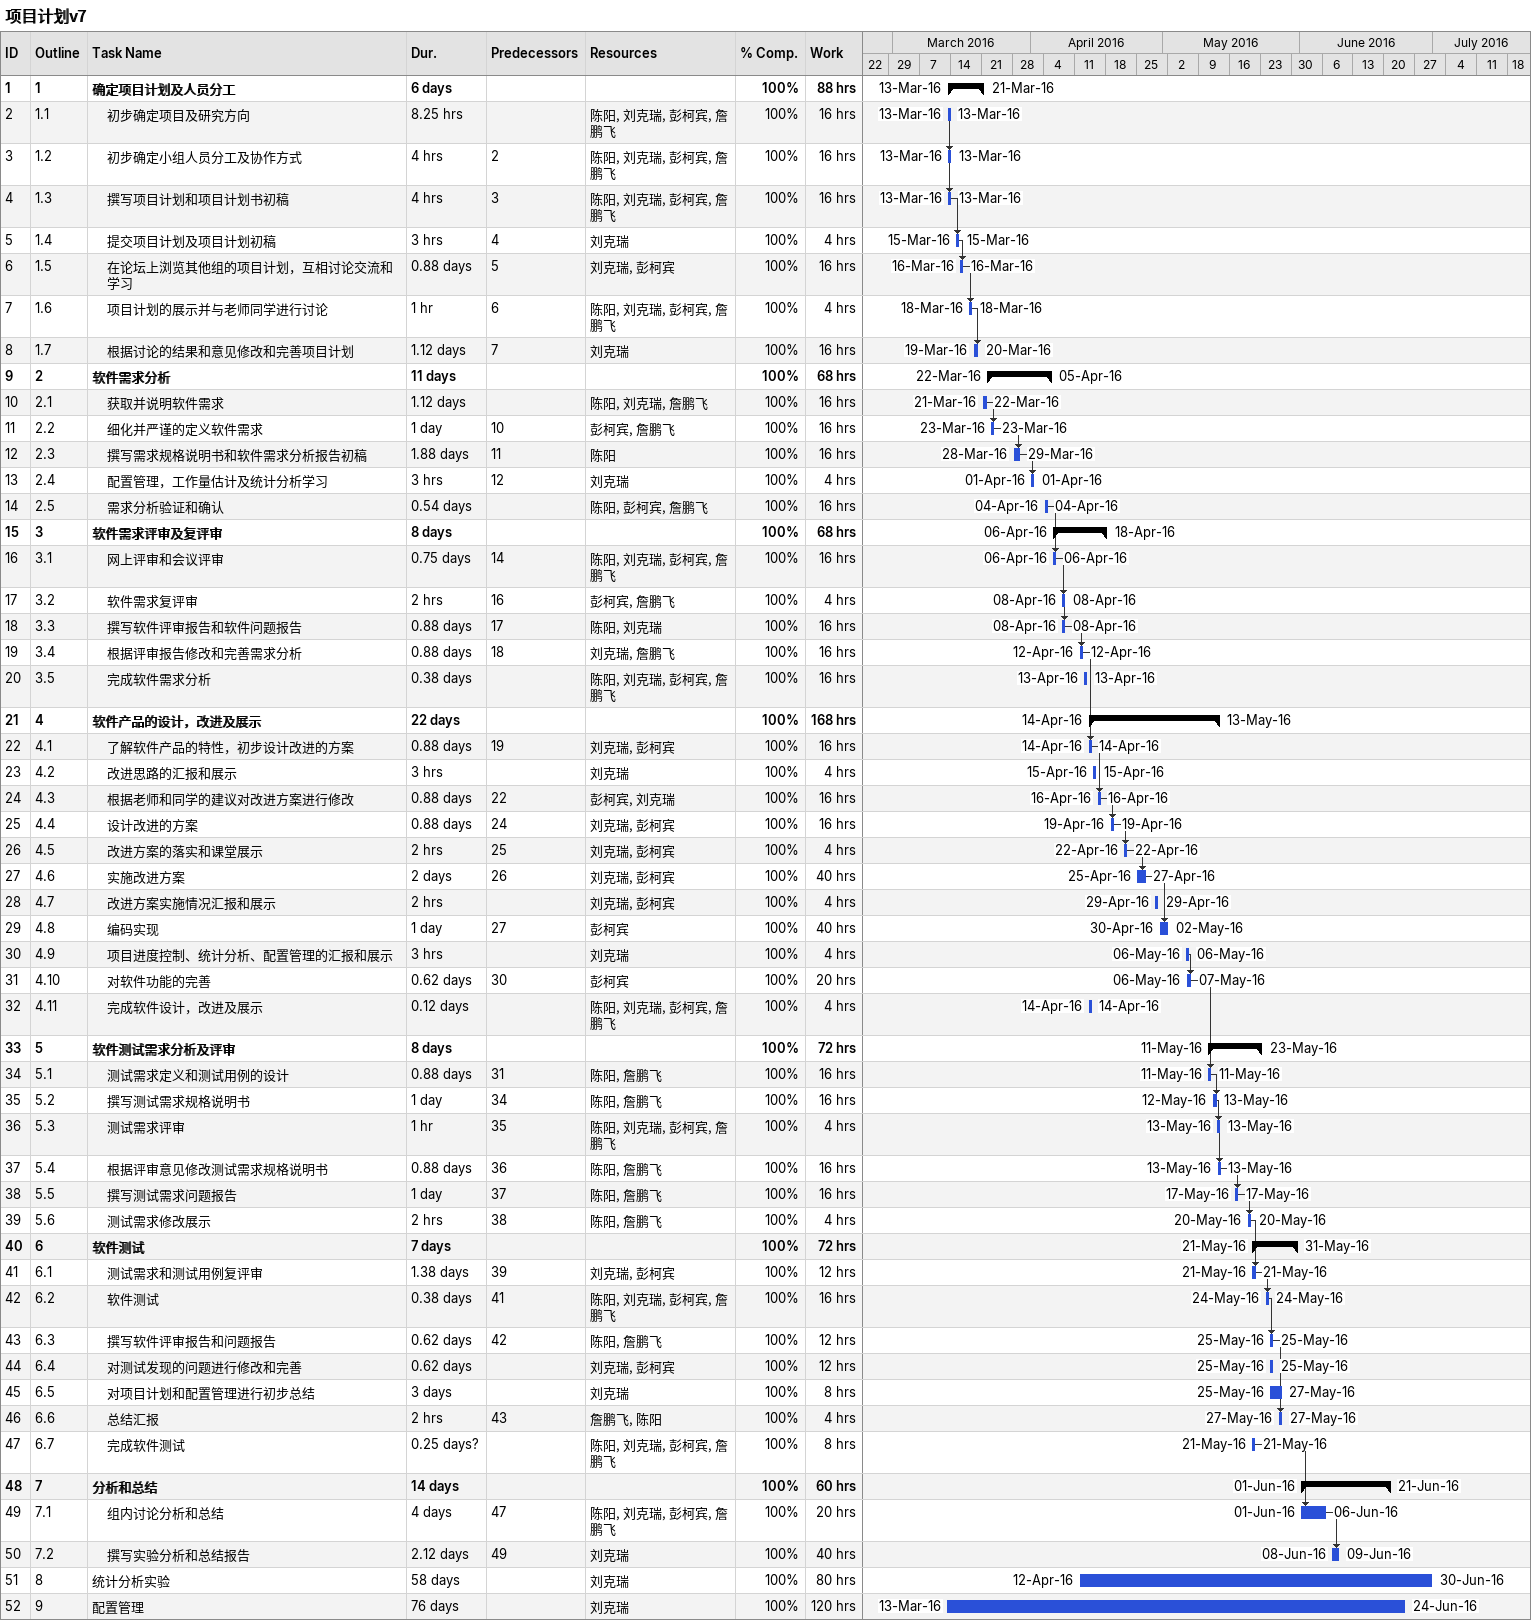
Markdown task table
项目计划v7

| ID | WBS | Task | Duration | Start | Finish | Predecessors | Resources | % complete | Work (h) |
|---|---|---|---|---|---|---|---|---|---|
| 1 | 1 | **确定项目计划及人员分工** | 6d | 2016-03-13 | 2016-03-21 |  |  | 100 | 88 |
| 2 | 1.1 | 初步确定项目及研究方向 | 8.25h | 2016-03-13 | 2016-03-13 |  | 陈阳, 刘克瑞, 彭柯宾, 詹鹏飞 | 100 | 16 |
| 3 | 1.2 | 初步确定小组人员分工及协作方式 | 4h | 2016-03-13 | 2016-03-13 | 2 | 陈阳, 刘克瑞, 彭柯宾, 詹鹏飞 | 100 | 16 |
| 4 | 1.3 | 撰写项目计划和项目计划书初稿 | 4h | 2016-03-13 | 2016-03-13 | 3 | 陈阳, 刘克瑞, 彭柯宾, 詹鹏飞 | 100 | 16 |
| 5 | 1.4 | 提交项目计划及项目计划初稿 | 3h | 2016-03-15 | 2016-03-15 | 4 | 刘克瑞 | 100 | 4 |
| 6 | 1.5 | 在论坛上浏览其他组的项目计划，互相讨论交流和学习 | 0.88d | 2016-03-16 | 2016-03-16 | 5 | 刘克瑞, 彭柯宾 | 100 | 16 |
| 7 | 1.6 | 项目计划的展示并与老师同学进行讨论 | 1h | 2016-03-18 | 2016-03-18 | 6 | 陈阳, 刘克瑞, 彭柯宾, 詹鹏飞 | 100 | 4 |
| 8 | 1.7 | 根据讨论的结果和意见修改和完善项目计划 | 1.12d | 2016-03-19 | 2016-03-20 | 7 | 刘克瑞 | 100 | 16 |
| 9 | 2 | **软件需求分析** | 11d | 2016-03-22 | 2016-04-05 |  |  | 100 | 68 |
| 10 | 2.1 | 获取并说明软件需求 | 1.12d | 2016-03-21 | 2016-03-22 |  | 陈阳, 刘克瑞, 詹鹏飞 | 100 | 16 |
| 11 | 2.2 | 细化并严谨的定义软件需求 | 1d | 2016-03-23 | 2016-03-23 | 10 | 彭柯宾, 詹鹏飞 | 100 | 16 |
| 12 | 2.3 | 撰写需求规格说明书和软件需求分析报告初稿 | 1.88d | 2016-03-28 | 2016-03-29 | 11 | 陈阳 | 100 | 16 |
| 13 | 2.4 | 配置管理，工作量估计及统计分析学习 | 3h | 2016-04-01 | 2016-04-01 | 12 | 刘克瑞 | 100 | 4 |
| 14 | 2.5 | 需求分析验证和确认 | 0.54d | 2016-04-04 | 2016-04-04 |  | 陈阳, 彭柯宾, 詹鹏飞 | 100 | 16 |
| 15 | 3 | **软件需求评审及复评审** | 8d | 2016-04-06 | 2016-04-18 |  |  | 100 | 68 |
| 16 | 3.1 | 网上评审和会议评审 | 0.75d | 2016-04-06 | 2016-04-06 | 14 | 陈阳, 刘克瑞, 彭柯宾, 詹鹏飞 | 100 | 16 |
| 17 | 3.2 | 软件需求复评审 | 2h | 2016-04-08 | 2016-04-08 | 16 | 彭柯宾, 詹鹏飞 | 100 | 4 |
| 18 | 3.3 | 撰写软件评审报告和软件问题报告 | 0.88d | 2016-04-08 | 2016-04-08 | 17 | 陈阳, 刘克瑞 | 100 | 16 |
| 19 | 3.4 | 根据评审报告修改和完善需求分析 | 0.88d | 2016-04-12 | 2016-04-12 | 18 | 刘克瑞, 詹鹏飞 | 100 | 16 |
| 20 | 3.5 | 完成软件需求分析 | 0.38d | 2016-04-13 | 2016-04-13 |  | 陈阳, 刘克瑞, 彭柯宾, 詹鹏飞 | 100 | 16 |
| 21 | 4 | **软件产品的设计，改进及展示** | 22d | 2016-04-14 | 2016-05-13 |  |  | 100 | 168 |
| 22 | 4.1 | 了解软件产品的特性，初步设计改进的方案 | 0.88d | 2016-04-14 | 2016-04-14 | 19 | 刘克瑞, 彭柯宾 | 100 | 16 |
| 23 | 4.2 | 改进思路的汇报和展示 | 3h | 2016-04-15 | 2016-04-15 |  | 刘克瑞 | 100 | 4 |
| 24 | 4.3 | 根据老师和同学的建议对改进方案进行修改 | 0.88d | 2016-04-16 | 2016-04-16 | 22 | 彭柯宾, 刘克瑞 | 100 | 16 |
| 25 | 4.4 | 设计改进的方案 | 0.88d | 2016-04-19 | 2016-04-19 | 24 | 刘克瑞, 彭柯宾 | 100 | 16 |
| 26 | 4.5 | 改进方案的落实和课堂展示 | 2h | 2016-04-22 | 2016-04-22 | 25 | 刘克瑞, 彭柯宾 | 100 | 4 |
| 27 | 4.6 | 实施改进方案 | 2d | 2016-04-25 | 2016-04-27 | 26 | 刘克瑞, 彭柯宾 | 100 | 40 |
| 28 | 4.7 | 改进方案实施情况汇报和展示 | 2h | 2016-04-29 | 2016-04-29 |  | 刘克瑞, 彭柯宾 | 100 | 4 |
| 29 | 4.8 | 编码实现 | 1d | 2016-04-30 | 2016-05-02 | 27 | 彭柯宾 | 100 | 40 |
| 30 | 4.9 | 项目进度控制、统计分析、配置管理的汇报和展示 | 3h | 2016-05-06 | 2016-05-06 |  | 刘克瑞 | 100 | 4 |
| 31 | 4.10 | 对软件功能的完善 | 0.62d | 2016-05-06 | 2016-05-07 | 30 | 彭柯宾 | 100 | 20 |
| 32 | 4.11 | 完成软件设计，改进及展示 | 0.12d | 2016-04-14 | 2016-04-14 |  | 陈阳, 刘克瑞, 彭柯宾, 詹鹏飞 | 100 | 4 |
| 33 | 5 | **软件测试需求分析及评审** | 8d | 2016-05-11 | 2016-05-23 |  |  | 100 | 72 |
| 34 | 5.1 | 测试需求定义和测试用例的设计 | 0.88d | 2016-05-11 | 2016-05-11 | 31 | 陈阳, 詹鹏飞 | 100 | 16 |
| 35 | 5.2 | 撰写测试需求规格说明书 | 1d | 2016-05-12 | 2016-05-13 | 34 | 陈阳, 詹鹏飞 | 100 | 16 |
| 36 | 5.3 | 测试需求评审 | 1h | 2016-05-13 | 2016-05-13 | 35 | 陈阳, 刘克瑞, 彭柯宾, 詹鹏飞 | 100 | 4 |
| 37 | 5.4 | 根据评审意见修改测试需求规格说明书 | 0.88d | 2016-05-13 | 2016-05-13 | 36 | 陈阳, 詹鹏飞 | 100 | 16 |
| 38 | 5.5 | 撰写测试需求问题报告 | 1d | 2016-05-17 | 2016-05-17 | 37 | 陈阳, 詹鹏飞 | 100 | 16 |
| 39 | 5.6 | 测试需求修改展示 | 2h | 2016-05-20 | 2016-05-20 | 38 | 陈阳, 詹鹏飞 | 100 | 4 |
| 40 | 6 | **软件测试** | 7d | 2016-05-21 | 2016-05-31 |  |  | 100 | 72 |
| 41 | 6.1 | 测试需求和测试用例复评审 | 1.38d | 2016-05-21 | 2016-05-21 | 39 | 刘克瑞, 彭柯宾 | 100 | 12 |
| 42 | 6.2 | 软件测试 | 0.38d | 2016-05-24 | 2016-05-24 | 41 | 陈阳, 刘克瑞, 彭柯宾, 詹鹏飞 | 100 | 16 |
| 43 | 6.3 | 撰写软件评审报告和问题报告 | 0.62d | 2016-05-25 | 2016-05-25 | 42 | 陈阳, 詹鹏飞 | 100 | 12 |
| 44 | 6.4 | 对测试发现的问题进行修改和完善 | 0.62d | 2016-05-25 | 2016-05-25 |  | 刘克瑞, 彭柯宾 | 100 | 12 |
| 45 | 6.5 | 对项目计划和配置管理进行初步总结 | 3d | 2016-05-25 | 2016-05-27 |  | 刘克瑞 | 100 | 8 |
| 46 | 6.6 | 总结汇报 | 2h | 2016-05-27 | 2016-05-27 | 43 | 詹鹏飞, 陈阳 | 100 | 4 |
| 47 | 6.7 | 完成软件测试 | 0.25d? | 2016-05-21 | 2016-05-21 |  | 陈阳, 刘克瑞, 彭柯宾, 詹鹏飞 | 100 | 8 |
| 48 | 7 | **分析和总结** | 14d | 2016-06-01 | 2016-06-21 |  |  | 100 | 60 |
| 49 | 7.1 | 组内讨论分析和总结 | 4d | 2016-06-01 | 2016-06-06 | 47 | 陈阳, 刘克瑞, 彭柯宾, 詹鹏飞 | 100 | 20 |
| 50 | 7.2 | 撰写实验分析和总结报告 | 2.12d | 2016-06-08 | 2016-06-09 | 49 | 刘克瑞 | 100 | 40 |
| 51 | 8 | 统计分析实验 | 58d | 2016-04-12 | 2016-06-30 |  | 刘克瑞 | 100 | 80 |
| 52 | 9 | 配置管理 | 76d | 2016-03-13 | 2016-06-24 |  | 刘克瑞 | 100 | 120 |
